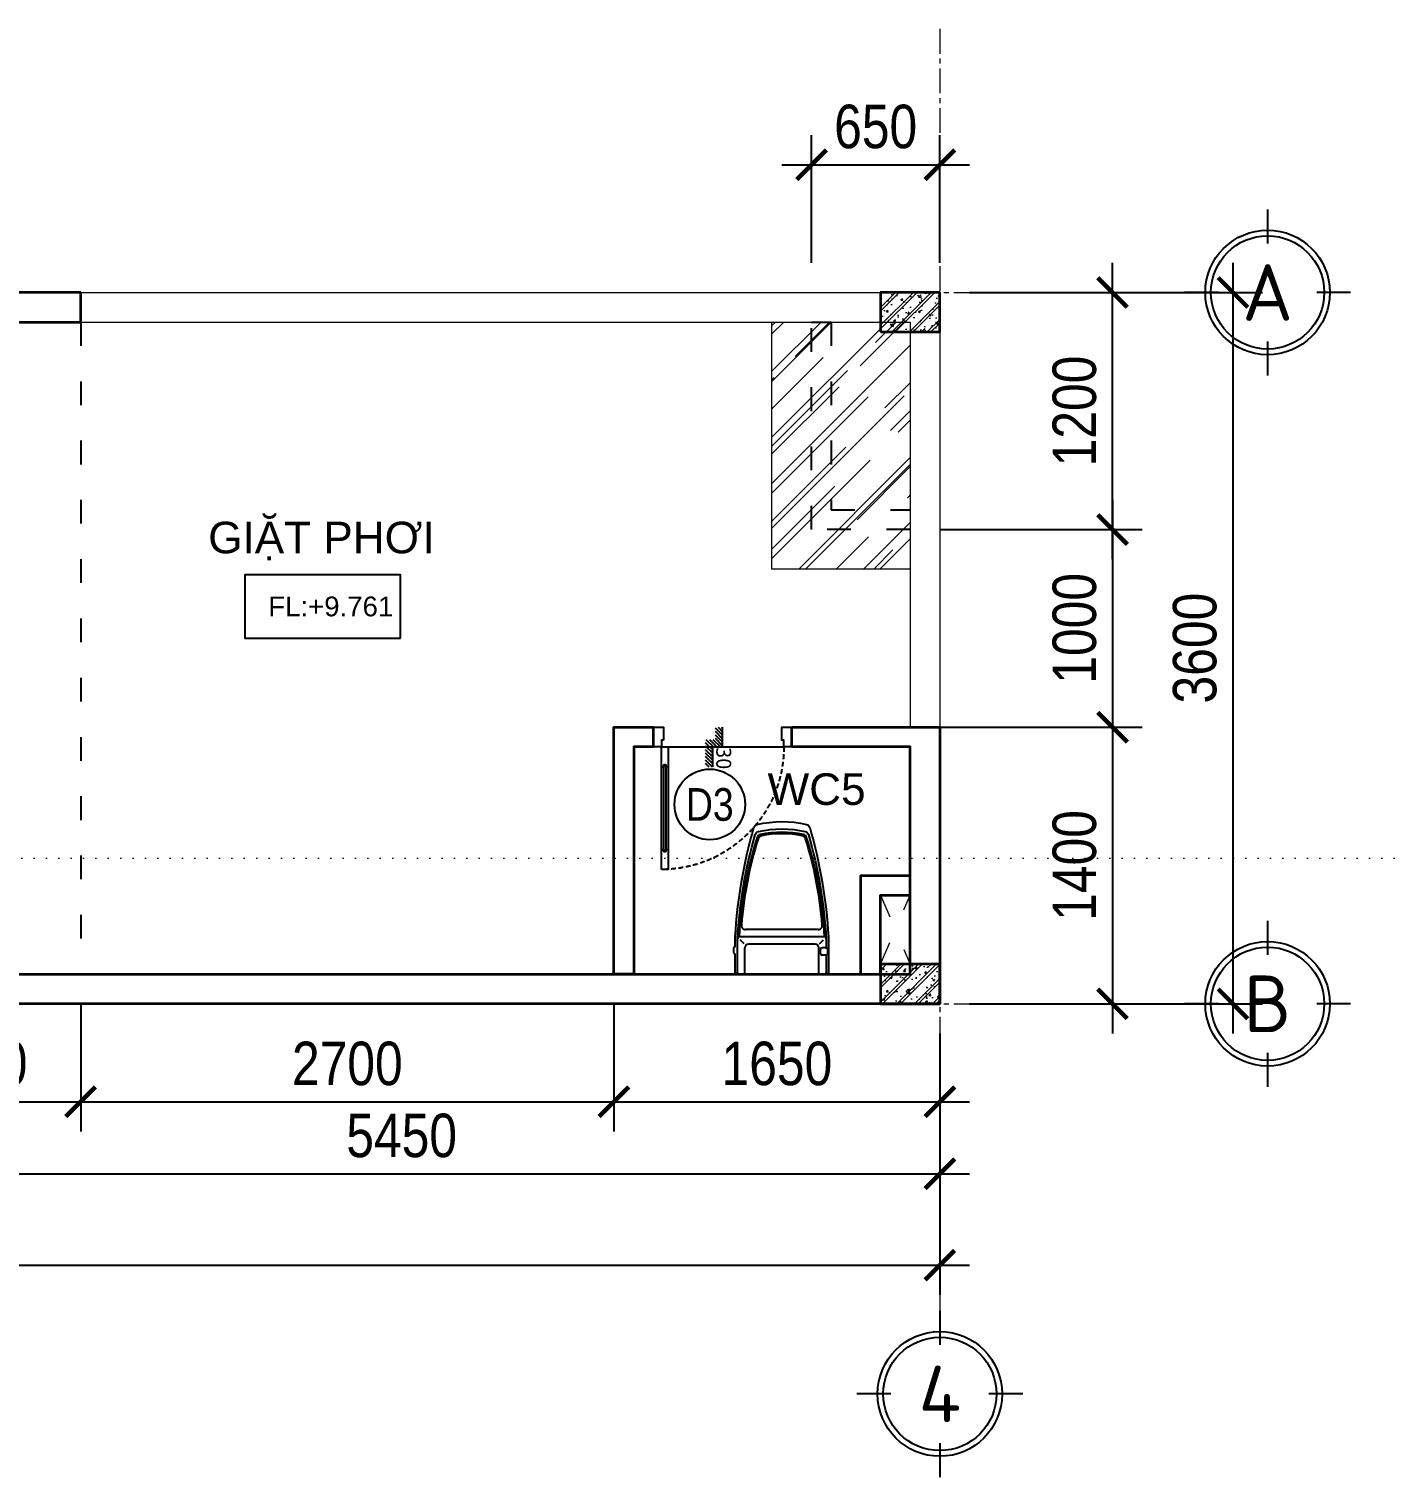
# Model space of a CAD drawing. Header units: inches. Extents: x 236662 to 497023, y -248575 to 81795.
# Drawn here: x 302632 to 309534, y -48059 to -40731 of the extents above; entities that cross this region are included whole.
import ezdxf
from ezdxf.enums import TextEntityAlignment as Align

# ---------------------------------------------------------------- set-up
doc = ezdxf.new("R2010")
doc.units = ezdxf.units.IN
doc.header["$LTSCALE"] = 10
doc.header["$MEASUREMENT"] = 0
for name, pattern in [('ACAD_ISO03W100', [30, 12, -18]), ('CENTER', [2, 1.25, -0.25, 0.25, -0.25]), ('CENTER2', [1.125, 0.75, -0.125, 0.125, -0.125]), ('DOT2', [0.125, 0, -0.125]), ('HIDDEN', [0.375, 0.25, -0.125])]:
    doc.linetypes.add(name, pattern=pattern)
for name, color, linetype in [('01. HP_TEXT', 9, 'Continuous'), ('04. HP_CUA', 153, 'Continuous'), ('07. HP_KY HIEU', 43, 'Continuous'), ('07. HP_KY HIEU @ 1', 43, 'Continuous'), ('08. HP_DIM', 118, 'Continuous'), ('10. HP_VAT DUNG 1', 144, 'Continuous'), ('12. HP_NET KHUAT', 25, 'ACAD_ISO03W100'), ('TEXT', 2, 'Continuous'), ('truc', 2, 'CENTER2')]:
    doc.layers.add(name, color=color, linetype=linetype)
for name, color, linetype, lineweight in [('02. HP_BE TONG', 1, 'Continuous', 35), ('03. HP_TUONG', 2, 'Continuous', 35), ('05. HP_TRUC', 251, 'CENTER', 5), ('06. HP_THAY 1', 134, 'Continuous', 15), ('06. HP_THAY 2', 147, 'Continuous', 13), ('09_HP_HATCH', 8, 'Continuous', 5), ('14. HP_OPENING', 250, 'ACAD_ISO03W100', 5), ('net-025', 3, 'Continuous', 25)]:
    doc.layers.add(name, color=color, linetype=linetype, lineweight=lineweight)
doc.styles.add('BAOANNOTE', font='arial.ttf', dxfattribs={"width": 0.8})
doc.styles.add('ISOCP50', font='isocpeur.ttf')
doc.styles.get("Standard").update_dxf_attribs({"font": 'arial.ttf'})
doc.styles.add('Tahoma', font='tahoma.ttf')
doc.styles.add('TEXT (none)', font='arial.ttf')
doc.styles.add('text2', font='VHELVCN.TTF')
doc.styles.add('TEXTS', font='VHELVCN.TTF')
doc.styles.add('TITLE', font='VHELVCN.TTF')
doc.dimstyles.new('AL-100', dxfattribs={"dimtxt": 220, "dimasz": 150, "dimexe": 150, "dimexo": 150, "dimgap": 80, "dimtad": 1, "dimdec": 0, "dimzin": 9, "dimtxsty": 'text2', "dimblk": 'ARCHTICK', "dimcen": 1, "dimdle": 150, "dimclrd": 256, "dimclre": 256, "dimclrt": 7, "dimadec": 0, "dimazin": 0, "dimtfac": 1, "dimtdec": 0, "dimtix": 1, "dimtmove": 2, "dimatfit": 3, "dimldrblk": 'ARCHTICK', "dimfxl": 1, "dimtolj": 1, "dimtzin": 0, "dimlwd": -1, "dimlwe": -1, "dimarcsym": 0})

# ---------------------------------------------------------------- blocks, each defined once
blk = doc.blocks.new('_ArchTick')
at = {"color": 0, "linetype": 'ByBlock', "const_width": 0.15}
blk.add_lwpolyline([(-0.5, -0.5), (0.5, 0.5)], dxfattribs=at)
blk = doc.blocks.new('*D129')
at = {"layer": '08. HP_DIM', "transparency": 16777216}
for p, q in [((301794.5, -45814), (301794.5, -46674)), ((307244.5, -45814), (307244.5, -46674)), ((301644.5, -46524), (307394.5, -46524))]:
    blk.add_line(p, q, dxfattribs=at)
at = {"layer": 'Defpoints', "color": 0, "transparency": 16777216}
for p in [(301794.5, -45664), (307244.5, -45664), (307244.5, -46524)]:
    blk.add_point(p, dxfattribs=at)
at = {"layer": '08. HP_DIM', "transparency": 16777216, "xscale": 150, "yscale": 150, "zscale": 150, "rotation": 180}
blk.add_blockref('_ArchTick', (301794.5, -46524), dxfattribs=at)
at = {"layer": '08. HP_DIM', "transparency": 16777216, "xscale": 150, "yscale": 150, "zscale": 150}
blk.add_blockref('_ArchTick', (307244.5, -46524), dxfattribs=at)
at = {"layer": '08. HP_DIM', "color": 7, "transparency": 16777216, "insert": (304519.5, -46331.7), "char_height": 220, "attachment_point": 5, "style": 'text2'}
blk.add_mtext('\\A1;5450', dxfattribs=at)
blk = doc.blocks.new('*D130')
at = {"layer": '08. HP_DIM', "transparency": 16777216}
for p, q in [((308119, -44114), (308119, -45814)), ((307394.5, -44264), (308269, -44264)), ((307394.5, -45664), (308269, -45664))]:
    blk.add_line(p, q, dxfattribs=at)
at = {"layer": 'Defpoints', "color": 0, "transparency": 16777216}
for p in [(307244.5, -44264), (307244.5, -45664), (308119, -45664)]:
    blk.add_point(p, dxfattribs=at)
at = {"layer": '08. HP_DIM', "transparency": 16777216, "xscale": 150, "yscale": 150, "zscale": 150}
for p, rotation in [((308119, -44264), 90), ((308119, -45664), 270)]:
    blk.add_blockref('_ArchTick', p, dxfattribs=dict(at, rotation=rotation))
at = {"layer": '08. HP_DIM', "color": 7, "transparency": 16777216, "insert": (307926.7, -44964), "char_height": 220, "attachment_point": 5, "rotation": 90, "style": 'text2'}
blk.add_mtext('\\A1;1400', dxfattribs=at)
blk = doc.blocks.new('*D132')
at = {"layer": '08. HP_DIM', "transparency": 16777216}
for p, q in [((292244.5, -45814), (292244.5, -47136.9)), ((307244.5, -45814), (307244.5, -47136.9)), ((292094.5, -46986.9), (307394.5, -46986.9))]:
    blk.add_line(p, q, dxfattribs=at)
at = {"layer": 'Defpoints', "color": 0, "transparency": 16777216}
for p in [(292244.5, -45664), (307244.5, -45664), (307244.5, -46986.9)]:
    blk.add_point(p, dxfattribs=at)
at = {"layer": '08. HP_DIM', "transparency": 16777216, "xscale": 150, "yscale": 150, "zscale": 150, "rotation": 180}
blk.add_blockref('_ArchTick', (292244.5, -46986.9), dxfattribs=at)
at = {"layer": '08. HP_DIM', "transparency": 16777216, "xscale": 150, "yscale": 150, "zscale": 150}
blk.add_blockref('_ArchTick', (307244.5, -46986.9), dxfattribs=at)
at = {"layer": '08. HP_DIM', "color": 7, "transparency": 16777216, "insert": (299244.5, -46794.5), "char_height": 220, "attachment_point": 5, "style": 'text2'}
blk.add_mtext('\\A1;15000', dxfattribs=at)
blk = doc.blocks.new('*D144')
at = {"layer": '08. HP_DIM', "transparency": 16777216}
for p, q in [((302894.5, -45664), (302894.5, -46309.7)), ((301794.5, -45814), (301794.5, -46309.7)), ((301644.5, -46159.7), (303044.5, -46159.7))]:
    blk.add_line(p, q, dxfattribs=at)
at = {"layer": 'Defpoints', "color": 0, "transparency": 16777216}
for p in [(302894.5, -45514), (301794.5, -45664), (302894.5, -46159.7)]:
    blk.add_point(p, dxfattribs=at)
at = {"layer": '08. HP_DIM', "transparency": 16777216, "xscale": 150, "yscale": 150, "zscale": 150, "rotation": 180}
blk.add_blockref('_ArchTick', (301794.5, -46159.7), dxfattribs=at)
at = {"layer": '08. HP_DIM', "transparency": 16777216, "xscale": 150, "yscale": 150, "zscale": 150}
blk.add_blockref('_ArchTick', (302894.5, -46159.7), dxfattribs=at)
at = {"layer": '08. HP_DIM', "color": 7, "transparency": 16777216, "insert": (302344.5, -45967.3), "char_height": 220, "attachment_point": 5, "style": 'text2'}
blk.add_mtext('\\A1;1100', dxfattribs=at)
blk = doc.blocks.new('*D145')
at = {"layer": '08. HP_DIM', "transparency": 16777216}
for p, q in [((305594.5, -45664), (305594.5, -46309.7)), ((307244.5, -45814), (307244.5, -46309.7)), ((305444.5, -46159.7), (307394.5, -46159.7))]:
    blk.add_line(p, q, dxfattribs=at)
at = {"layer": 'Defpoints', "color": 0, "transparency": 16777216}
for p in [(305594.5, -45514), (307244.5, -45664), (307244.5, -46159.7)]:
    blk.add_point(p, dxfattribs=at)
at = {"layer": '08. HP_DIM', "transparency": 16777216, "xscale": 150, "yscale": 150, "zscale": 150, "rotation": 180}
blk.add_blockref('_ArchTick', (305594.5, -46159.7), dxfattribs=at)
at = {"layer": '08. HP_DIM', "transparency": 16777216, "xscale": 150, "yscale": 150, "zscale": 150}
blk.add_blockref('_ArchTick', (307244.5, -46159.7), dxfattribs=at)
at = {"layer": '08. HP_DIM', "color": 7, "transparency": 16777216, "insert": (306419.5, -45967.3), "char_height": 220, "attachment_point": 5, "style": 'text2'}
blk.add_mtext('\\A1;1650', dxfattribs=at)
blk = doc.blocks.new('*D131')
at = {"layer": '08. HP_DIM', "transparency": 16777216}
for p, q in [((308119, -43414), (308119, -41914)), ((307394.5, -42064), (308269, -42064)), ((307244.5, -43264), (308269, -43264))]:
    blk.add_line(p, q, dxfattribs=at)
at = {"layer": 'Defpoints', "color": 0, "transparency": 16777216}
for p in [(307244.5, -42064), (308119, -42064), (307094.5, -43264)]:
    blk.add_point(p, dxfattribs=at)
at = {"layer": '08. HP_DIM', "transparency": 16777216, "xscale": 150, "yscale": 150, "zscale": 150}
for p, rotation in [((308119, -42064), 90), ((308119, -43264), 270)]:
    blk.add_blockref('_ArchTick', p, dxfattribs=dict(at, rotation=rotation))
at = {"layer": '08. HP_DIM', "color": 7, "transparency": 16777216, "insert": (307926.7, -42664), "char_height": 220, "attachment_point": 5, "rotation": 90, "style": 'text2'}
blk.add_mtext('\\A1;1200', dxfattribs=at)
blk = doc.blocks.new('grid test1')
at = {"ltscale": 20}
for p, q in [((0, 440), (0, 260)), ((-260, 0), (-440, 0)), ((440, 0), (260, 0)), ((0, -260), (0, -440))]:
    blk.add_line(p, q, dxfattribs=at)
at = {"color": 251, "ltscale": 20, "true_color": 0x636466}
for radius in [330, 300]:
    blk.add_circle((0, 0), radius, dxfattribs=at)
at = {"layer": '01. HP_TEXT', "color": 2, "ltscale": 20, "true_color": 0xf1eb1f, "style": 'ISOCP50'}
blk.add_attdef('GRID', text='', height=300, dxfattribs=at).set_placement((-36.9, 0.3), align=Align.MIDDLE_CENTER)
blk = doc.blocks.new('zcsadsdasd3')
at = {"layer": '05. HP_TRUC', "ltscale": 10}
for p, q in [((0, 4933.4), (0, -1554.2)), ((-15929.6, 3600), (1239.1, 3600)), ((-15929.6, 0), (1239.1, 0))]:
    blk.add_line(p, q, dxfattribs=at)
at = {"layer": '07. HP_KY HIEU @ 1', "ltscale": 20}
ref = blk.add_blockref('grid test1', (1659.5, 3600), dxfattribs=dict(at, xscale=0.9555000001564621, yscale=0.9555000001564621, zscale=0.9555000001564621))
ref.add_attrib('GRID', 'A', dxfattribs={"layer": 'TEXT', "ltscale": 20, "height": 286.6, "style": 'ISOCP50'}).set_placement((1659.5, 3600), align=Align.MIDDLE_CENTER)
ref = blk.add_blockref('grid test1', (1659.5, 0), dxfattribs=dict(at, xscale=0.9555000001564621, yscale=0.9555000001564621, zscale=0.9555000001564621))
ref.add_attrib('GRID', 'B', dxfattribs={"layer": 'TEXT', "ltscale": 20, "height": 286.6, "style": 'ISOCP50'}).set_placement((1659.5, 0), align=Align.MIDDLE_CENTER)
ref = blk.add_blockref('grid test1', (0, -1974.6), dxfattribs=dict(at, xscale=0.9555000001564621, yscale=0.9555000001564621, zscale=0.9555000001564621))
ref.add_attrib('GRID', '4', dxfattribs={"layer": 'TEXT', "ltscale": 20, "height": 286.6, "style": 'ISOCP50'}).set_placement((0, -1974.6), align=Align.MIDDLE_CENTER)
blk = doc.blocks.new('*D149')
at = {"layer": '08. HP_DIM', "transparency": 16777216}
for p, q in [((308119, -43114), (308119, -44414)), ((307244.5, -43264), (308269, -43264)), ((307244.5, -44264), (308269, -44264))]:
    blk.add_line(p, q, dxfattribs=at)
at = {"layer": 'Defpoints', "color": 0, "transparency": 16777216}
for p in [(307094.5, -43264), (307094.5, -44264), (308119, -44264)]:
    blk.add_point(p, dxfattribs=at)
at = {"layer": '08. HP_DIM', "transparency": 16777216, "xscale": 150, "yscale": 150, "zscale": 150}
for p, rotation in [((308119, -43264), 90), ((308119, -44264), 270)]:
    blk.add_blockref('_ArchTick', p, dxfattribs=dict(at, rotation=rotation))
at = {"layer": '08. HP_DIM', "color": 7, "transparency": 16777216, "insert": (307926.7, -43764), "char_height": 220, "attachment_point": 5, "rotation": 90, "style": 'text2'}
blk.add_mtext('\\A1;1000', dxfattribs=at)
blk = doc.blocks.new('*D150')
at = {"layer": '08. HP_DIM', "transparency": 16777216}
for p, q in [((306594.5, -41914), (306594.5, -41267.8)), ((307244.5, -41914), (307244.5, -41267.8)), ((306444.5, -41417.8), (307394.5, -41417.8))]:
    blk.add_line(p, q, dxfattribs=at)
at = {"layer": 'Defpoints', "color": 0, "transparency": 16777216}
for p in [(307244.5, -41417.8), (306594.5, -42064), (307244.5, -42064)]:
    blk.add_point(p, dxfattribs=at)
at = {"layer": '08. HP_DIM', "transparency": 16777216, "xscale": 150, "yscale": 150, "zscale": 150, "rotation": 180}
blk.add_blockref('_ArchTick', (306594.5, -41417.8), dxfattribs=at)
at = {"layer": '08. HP_DIM', "transparency": 16777216, "xscale": 150, "yscale": 150, "zscale": 150}
blk.add_blockref('_ArchTick', (307244.5, -41417.8), dxfattribs=at)
at = {"layer": '08. HP_DIM', "color": 7, "transparency": 16777216, "insert": (306919.5, -41225.5), "char_height": 220, "attachment_point": 5, "style": 'text2'}
blk.add_mtext('\\A1;650', dxfattribs=at)
blk = doc.blocks.new('*D302')
at = {"layer": '08. HP_DIM', "transparency": 16777216}
for p, q in [((302894.5, -45664), (302894.5, -46309.7)), ((305594.5, -45664), (305594.5, -46309.7)), ((302744.5, -46159.7), (305744.5, -46159.7))]:
    blk.add_line(p, q, dxfattribs=at)
at = {"layer": 'Defpoints', "color": 0, "transparency": 16777216}
for p in [(302894.5, -45514), (305594.5, -45514), (305594.5, -46159.7)]:
    blk.add_point(p, dxfattribs=at)
at = {"layer": '08. HP_DIM', "transparency": 16777216, "xscale": 150, "yscale": 150, "zscale": 150, "rotation": 180}
blk.add_blockref('_ArchTick', (302894.5, -46159.7), dxfattribs=at)
at = {"layer": '08. HP_DIM', "transparency": 16777216, "xscale": 150, "yscale": 150, "zscale": 150}
blk.add_blockref('_ArchTick', (305594.5, -46159.7), dxfattribs=at)
at = {"layer": '08. HP_DIM', "color": 7, "transparency": 16777216, "insert": (304244.5, -45967.3), "char_height": 220, "attachment_point": 5, "style": 'text2'}
blk.add_mtext('\\A1;2700', dxfattribs=at)
blk = doc.blocks.new('ádasdzz')
at = {"layer": 'truc', "color": 2, "linetype": 'DOT2', "lineweight": 5, "ltscale": 50}
blk.add_lwpolyline([(450.4, -644.4), (6833.8, -644.4), (6833.8, -2300.2), (21309.6, -2300.2)], dxfattribs=at)
blk = doc.blocks.new('Level mark - Plan 2')
blk.add_lwpolyline([(12.525, 0.4), (12.525, 3.6), (4.642, 3.6), (4.642, 0.4)], close=True)
at = {"style": 'BAOANNOTE', "flags": 8}
blk.add_attdef('FL%%P0.000', text='', height=2, dxfattribs=at).set_placement((9, 2), align=Align.MIDDLE_CENTER)
blk = doc.blocks.new('*D1332')
at = {"layer": '08. HP_DIM', "transparency": 16777216}
for p, q in [((-5450, -3750), (-5450, -4610.1)), ((0, -3750), (0, -4610.1)), ((-5600, -4460.1), (150, -4460.1))]:
    blk.add_line(p, q, dxfattribs=at)
at = {"layer": 'Defpoints', "color": 0, "transparency": 16777216}
for p in [(-5450, -3600), (0, -3600), (0, -4460.1)]:
    blk.add_point(p, dxfattribs=at)
at = {"layer": '08. HP_DIM', "transparency": 16777216, "xscale": 150, "yscale": 150, "zscale": 150, "rotation": 180}
blk.add_blockref('_ArchTick', (-5450, -4460.1), dxfattribs=at)
at = {"layer": '08. HP_DIM', "transparency": 16777216, "xscale": 150, "yscale": 150, "zscale": 150}
blk.add_blockref('_ArchTick', (0, -4460.1), dxfattribs=at)
at = {"layer": '08. HP_DIM', "color": 7, "transparency": 16777216, "insert": (-2725, -4267.7), "char_height": 220, "attachment_point": 5, "style": 'text2'}
blk.add_mtext('\\A1;5450', dxfattribs=at)
blk = doc.blocks.new('*D1333')
at = {"layer": '08. HP_DIM', "transparency": 16777216}
for p, q in [((-15000, -3750), (-15000, -5072.9)), ((0, -3750), (0, -5072.9)), ((-15150, -4922.9), (150, -4922.9))]:
    blk.add_line(p, q, dxfattribs=at)
at = {"layer": 'Defpoints', "color": 0, "transparency": 16777216}
for p in [(-15000, -3600), (0, -3600), (0, -4922.9)]:
    blk.add_point(p, dxfattribs=at)
at = {"layer": '08. HP_DIM', "transparency": 16777216, "xscale": 150, "yscale": 150, "zscale": 150, "rotation": 180}
blk.add_blockref('_ArchTick', (-15000, -4922.9), dxfattribs=at)
at = {"layer": '08. HP_DIM', "transparency": 16777216, "xscale": 150, "yscale": 150, "zscale": 150}
blk.add_blockref('_ArchTick', (0, -4922.9), dxfattribs=at)
at = {"layer": '08. HP_DIM', "color": 7, "transparency": 16777216, "insert": (-8000, -4730.6), "char_height": 220, "attachment_point": 5, "style": 'text2'}
blk.add_mtext('\\A1;15000', dxfattribs=at)
blk = doc.blocks.new('COT')
at = {"layer": '09_HP_HATCH'}
h = blk.add_hatch(dxfattribs=at)
h.set_pattern_fill('CHAU-01', color=256, scale=15, pattern_type=2)
h.set_pattern_definition([(50, (-55276.965, -37444.2), (107.58903, -9.41282), [11.25, -123.75]), (355, (-55276.97, -37444.2), (-20.8127, 112.82882), [9, -99]), (100.4514, (-55268, -37444.99), (86.7764, 103.41593), [9.56103, -105.17132]), (46.1842, (-55276.97, -37414.2), (160.08616, -24.82785), [16.875, -185.625]), (96.6356, (-55263.62, -37416.27), (140.1994, 146.11768), [14.34154, -157.75695]), (351.1842, (-55276.97, -37414.2), (140.1993, 146.1178), [13.5, -148.5]), (21, (-55261.965, -37421.7), (89.53606, -60.39283), [11.25, -123.75]), (326, (-55261.97, -37421.7), (36.4973, 108.7725), [9, -99]), (71.4514, (-55254.5, -37426.73), (126.0334, 48.37957), [9.56103, -105.17132]), (37.5, (-55276.965, -37444.2), (1.823978, 49.934078), [0, -97.8, 0, -100.5, 0, -99.375]), (7.5, (-55276.965, -37444.2), (39.46043, 59.161757), [0, -57.3, 0, -95.55, 0, -37.875]), (327.5, (-55310.415, -37444.2), (80.073365, -3.38323), [0, -37.5, 0, -117, 0, -155.25]), (317.5, (-55325.415, -37444.2), (87.477925, 15.01575), [0, -48.75, 0, -77.7, 0, -110.25]), (45, (-55276.965, -37444.2), (-45.07806, 45.07806), []), (45, (-55276.965, -37425.827), (-45.07806, 45.07806), [])])
h.paths.add_polyline_path([(0, -200), (300, -200), (300, 0), (0, 0)])
at = {"layer": '02. HP_BE TONG'}
blk.add_lwpolyline([(0, -200), (300, -200), (300, 0), (0, 0)], close=True, dxfattribs=at)
blk = doc.blocks.new('ádasdwdczxzc')
at = {"layer": '03. HP_TUONG'}
for p in [(-300, 3600), (-300, 200)]:
    blk.add_blockref('COT', p, dxfattribs=at)
blk = doc.blocks.new('*D1335')
at = {"layer": '08. HP_DIM', "transparency": 16777216}
for p, q in [((1483.9, 150), (1483.9, -3750)), ((150, 0), (1633.9, 0)), ((150, -3600), (1633.9, -3600))]:
    blk.add_line(p, q, dxfattribs=at)
at = {"layer": 'Defpoints', "color": 0, "transparency": 16777216}
for p in [(0, 0), (0, -3600), (1483.9, -3600)]:
    blk.add_point(p, dxfattribs=at)
at = {"layer": '08. HP_DIM', "transparency": 16777216, "xscale": 150, "yscale": 150, "zscale": 150}
for p, rotation in [((1483.9, 0), 90), ((1483.9, -3600), 270)]:
    blk.add_blockref('_ArchTick', p, dxfattribs=dict(at, rotation=rotation))
at = {"layer": '08. HP_DIM', "color": 7, "transparency": 16777216, "insert": (1291.5, -1800), "char_height": 220, "attachment_point": 5, "rotation": 90, "style": 'text2'}
blk.add_mtext('\\A1;3600', dxfattribs=at)
blk = doc.blocks.new('Step Symbol - Metric')
h = blk.add_hatch()
h.set_pattern_fill('_USER', color=0, angle=45, style=0, pattern_type=0)
h.set_pattern_definition([(45, (0, 4), (-0.70711, 0.70711), [])])
h.paths.add_polyline_path([(8, 0), (8, -3), (-3, -3), (-3, 1), (-8, 1), (-8, 4), (0, 4), (0, 0)])
at = {"color": 0}
blk.add_lwpolyline([(8, 0), (0, 0), (0, 4), (-8, 4)], dxfattribs=at)
blk.add_attdef('Step', (2, 2), '', height=3, dxfattribs=at)
blk = doc.blocks.new('FDGGDFGDFGDFGFD')
at = {"color": 252}
for p, q in [((-127.4, 212.8), (-127.4, 193.9)), ((-92.3, 212.8), (-92.3, 193.9)), ((-215.1, 175), (-215.1, -175)), ((-180, 204.7), (-180, -204.7)), ((-146.7, 181.8), (-165.9, 201)), ((-144.9, 160.6), (-144.9, -160.6)), ((0, 178.6), (-126.9, 178.6)), ((-100.4, 185.8), (-119.3, 185.8)), ((-146.7, -181.8), (-165.9, -201)), ((0, -178.6), (-126.9, -178.6))]:
    blk.add_line(p, q, dxfattribs=at)
blk.add_lwpolyline([(-100.4, 220.9, -0.381966), (-92.3, 213.7), (-9, 213.7, -0.414214), (0, 204.7), (0, -204.7, -0.414214), (-9, -213.7), (-171, -213.7, -0.056436), (-673.2, -128.2, -0.271858), (-687.3, -113.3, -0.114547), (-687.2, 113.4, -0.271578), (-673, 128.2, -0.056423), (-171, 213.7), (-127.3, 213.7, -0.381966), (-119.3, 220.9)], format="xyb", close=True, dxfattribs=at)
blk.add_lwpolyline([(-237, 195.2), (-237, 195.2)], close=True, dxfattribs=at)
for centre, radius, start, end in [((-171, 204.7), 9, 90, 180), ((-85, -1683.8), 1892.3, 92.87428, 107.65536), ((-85, -1683.8), 1885.1, 94.62454, 107.52765), ((-235.4, 175), 20.3, 0, 94.62462), ((-126.9, 160.6), 18, 90, 180), ((-119.3, 193.9), 8.1, 180, 270), ((-100.4, 193.9), 8.1, 270, 0), ((-201.2, 0), 482.8, 167.50587, 192.49413), ((-195.6, -0.6), 481.2, 168.10049, 191.73735), ((-652.8, 100.1), 20.3, 107.65536, 167.50587), ((-646.6, 94.5), 20.3, 107.52765, 168.10049), ((-652.8, -100.1), 20.3, 192.49413, 252.34464), ((-646.9, -94.4), 20.3, 191.73735, 252.46396), ((-85, 1683.8), 1892.3, 252.34464, 267.12572), ((-85, 1683.8), 1885.1, 252.46396, 265.37538), ((-235.4, -175), 20.3, 265.37538, 0), ((-171, -204.7), 9, 180, 270), ((-126.9, -160.6), 18, 180, 270)]:
    blk.add_arc(centre, radius, start, end, dxfattribs=at)
blk = doc.blocks.new('xi bet')
blk.add_lwpolyline([(-4710337.2, 6048009.8), (-4710167.1, 6048009.8, 0.414214), (-4710157.7, 6048019.2), (-4710157.7, 6048449.2, 0.414214), (-4710167.1, 6048458.6), (-4710254.6, 6048458.6, 0.381966), (-4710263.1, 6048466.2), (-4710282.9, 6048466.2, 0.381966), (-4710291.4, 6048458.6), (-4710337.2, 6048458.6, 0.056423), (-4710864.4, 6048368.9, 0.271578), (-4710879.2, 6048353.2, 0.114547), (-4710879.3, 6048115.2, 0.271858), (-4710864.5, 6048099.6, 0.056436)], format="xyb", close=True)
at = {"linetype": 'Continuous', "xscale": -1, "rotation": 180}
blk.add_blockref('FDGGDFGDFGDFGFD', (-4710157.7, 6048234.2), dxfattribs=at)
blk = doc.blocks.new('NOITHAT TANG 4')
at = {"layer": '10. HP_VAT DUNG 1', "extrusion": (0, 0, -1), "xscale": 1.049999999813735, "yscale": 1.049999999813735, "zscale": -1.049999999813735, "rotation": 270}
blk.add_blockref('xi bet', (-6349845.9, -4945515.6), dxfattribs=at)
blk = doc.blocks.new('*U33')
at = {"ltscale": 100}
for p, q in [((40, 620), (40, 200)), ((75, 200), (75, 620))]:
    blk.add_line(p, q, dxfattribs=at)
at = {"color": 8, "ltscale": 100}
blk.add_line((40, 100), (660, 100), dxfattribs=at)
at = {"ltscale": 100}
for points in [[(40, 720), (40, 620), (52.5, 620), (52.5, 630), (62.5, 630), (62.5, 620), (75, 620), (75, 720)], [(62.5, 200), (62.5, 190), (52.5, 190), (52.5, 200), (40, 200), (40, 100), (75, 100), (75, 200)], [(50, 65), (40, 65), (40, 100), (0, 100), (0, 0), (50, 0)], [(700, 100), (660, 100), (660, 65), (650, 65), (650, 0), (700, 0)]]:
    blk.add_lwpolyline(points, close=True, dxfattribs=at)
at = {"color": 8, "ltscale": 100}
blk.add_lwpolyline([(62.5, 630), (52.5, 630), (52.5, 190), (62.5, 190)], close=True, dxfattribs=at)
at = {"color": 8, "linetype": 'HIDDEN', "ltscale": 10}
blk.add_arc((40, 100), 620, 360, 90, dxfattribs=at)
blk = doc.blocks.new('CUA TANG 4')
at = {"layer": '04. HP_CUA', "xscale": -1, "rotation": 180}
blk.add_blockref('*U33', (13550, -2200), dxfattribs=at)
blk = doc.blocks.new('KH-CUA')
at = {"ltscale": 50}
blk.add_circle((0, 0), 162.5, dxfattribs=at)
at = {"layer": 'TEXT', "ltscale": 50, "style": 'TEXTS'}
for tag, p, height in [('Ñ', (-91, -60.8), 150), ('1', (33.4, -100.8), 80)]:
    blk.add_attdef(tag, p, '', height=height, dxfattribs=at)
blk = doc.blocks.new('mb tang 4')
at = {"layer": '09_HP_HATCH'}
h = blk.add_hatch(dxfattribs=at)
h.set_pattern_fill('AR-RROOF', color=256, scale=200, angle=45)
h.set_pattern_definition([(45, (-119701.9, -32749.67), (169.70563, 452.54834), [3000, -400, 1000, -200]), (45, (-119584.52, -32490.87), (-329.51176, 46.66905), [600, -66, 1200, -150]), (45, (-119751.4, -32558.75), (640.63874, 830.14336), [1600, -280, 800, -200])])
h.paths.add_polyline_path([(-150, -150), (-150, -1400), (-850, -1400), (-850, -150)])
at = {"layer": '03. HP_TUONG'}
for p, q in [((-1450, -2300), (-1450, -2200)), ((-750, -2300), (-750, -2200))]:
    blk.add_line(p, q, dxfattribs=at)
blk.add_lwpolyline([(-4350, 0), (-15000, 0), (-15000, -1000), (-14900, -1000), (-14900, -150), (-4350, -150)], close=True, dxfattribs=at)
for points in [[(-750, -2200), (0, -2200), (0, -3600), (-15000, -3600), (-15000, -3450), (-14850, -3450), (-14850, -3450), (-150, -3450), (-150, -2300), (-750, -2300)], [(-1550, -2300), (-1550, -2300), (-1550, -2300), (-1550, -3450), (-1650, -3450), (-1650, -2200), (-1450, -2200)], [(-1450, -2300), (-1550, -2300)], [(-400, -3450), (-400, -2950), (-150, -2950)], [(-300, -3450), (-300, -3050), (-150, -3050)]]:
    blk.add_lwpolyline(points, dxfattribs=at)
at = {"layer": '06. HP_THAY 1'}
for points in [[(-4350, 0), (0, 0), (0, -2200)], [(-4350, -150), (-150, -150), (-150, -2200)]]:
    blk.add_lwpolyline(points, dxfattribs=at)
at = {"layer": '06. HP_THAY 2'}
blk.add_line((-750, -2300), (-1450, -2300), dxfattribs=at)
blk.add_lwpolyline([(-850, -150), (-150, -150), (-150, -1400), (-850, -1400)], close=True, dxfattribs=at)
at = {"layer": '12. HP_NET KHUAT'}
blk.add_line((-4350, -150), (-4350, -3450), dxfattribs=at)
blk.add_lwpolyline([(-150, -1200), (-650, -1200), (-650, -150), (-550, -150), (-550, -1100), (-150, -1100)], dxfattribs=at)
at = {"layer": '14. HP_OPENING'}
for p, q in [((-300, -3050), (-150, -3400)), ((-300, -3400), (-150, -3050))]:
    blk.add_line(p, q, dxfattribs=at)
ref = blk.add_blockref('Level mark - Plan 2', (-3984, -1789.1), dxfattribs=dict(xscale=100, yscale=100, zscale=100))
ref.add_attrib('FL%%P0.000', 'FL:+9.761', dxfattribs={"height": 100, "style": 'BAOANNOTE'}).set_placement((-3084, -1589.1), align=Align.MIDDLE_CENTER)
at = {"layer": '07. HP_KY HIEU @ 1'}
ref = blk.add_blockref('Step Symbol - Metric', (-1150, -2300), dxfattribs=dict(at, xscale=12.5, yscale=12.5, zscale=12.5, rotation=270))
ref.add_attrib('Step', '30', (-1131.6, -2301), dxfattribs={"layer": '0', "color": 7, "height": 75, "rotation": 270, "style": 'Tahoma'})
at = {"layer": '08. HP_DIM'}
blk.add_blockref('ádasdwdczxzc', (0, -3600), dxfattribs=at)
at = {"layer": '01. HP_TEXT', "style": 'TEXT (none)'}
for s, p in [('GIẶT PHƠI ', (-3704.5, -1320.2)), ('WC5', (-872.2, -2593.5))]:
    blk.add_text(s, height=159.88, dxfattribs=at).set_placement(p)
at = {"layer": '08. HP_DIM'}
dim = blk.add_linear_dim(base=(1483.9, -3600), p1=(0, 0), p2=(0, -3600), angle=90, dimstyle='AL-100', dxfattribs=at)
dim.commit()
dim.dimension.update_dxf_attribs({"geometry": '*D1335', "text_midpoint": (1291.5, -1800)})
dim = blk.add_linear_dim(base=(0, -4922.9), p1=(-15000, -3600), p2=(0, -3600), dimstyle='AL-100', dxfattribs=at)
dim.commit()
dim.dimension.update_dxf_attribs({"geometry": '*D1333', "text_midpoint": (-8000, -4730.6), "dimtype": 128})
dim = blk.add_linear_dim(base=(0, -4460.1), p1=(-5450, -3600), p2=(0, -3600), dimstyle='AL-100', dxfattribs=at)
dim.commit()
dim.dimension.update_dxf_attribs({"geometry": '*D1332', "text_midpoint": (-2725, -4267.7)})

msp = doc.modelspace()

# ---------------------------------------------------------------- block references
msp.add_blockref('mb tang 4', (307244.5, -42064))
at = {"layer": '07. HP_KY HIEU'}
msp.add_blockref('ádasdzz', (288438.1, -42626, -6.3), dxfattribs=at)
at = {"layer": '08. HP_DIM'}
msp.add_blockref('zcsadsdasd3', (307244.5, -45664), dxfattribs=at)

# ---------------------------------------------------------------- dimensions: what is measured, and where the dimension line sits
for base, p1, p2, picture, middle in [((307244.5, -41417.8), (306594.5, -42064), (307244.5, -42064), '*D150', (306919.5, -41225.5)), ((302894.5, -46159.7), (301794.5, -45664), (302894.5, -45514), '*D144', (302344.5, -45967.3)), ((305594.5, -46159.7), (302894.5, -45514), (305594.5, -45514), '*D302', (304244.5, -45967.3)), ((307244.5, -46159.7), (305594.5, -45514), (307244.5, -45664), '*D145', (306419.5, -45967.3)), ((307244.5, -46524), (301794.5, -45664), (307244.5, -45664), '*D129', (304519.5, -46331.7))]:
    dim = msp.add_linear_dim(base=base, p1=p1, p2=p2, dimstyle='AL-100', dxfattribs=at)
    dim.commit()
    dim.dimension.update_dxf_attribs({"geometry": picture, "text_midpoint": middle})
for base, p1, p2, picture, middle in [((308119, -42064), (307094.5, -43264), (307244.5, -42064), '*D131', (307926.7, -42664)), ((308119, -44264), (307094.5, -43264), (307094.5, -44264), '*D149', (307926.7, -43764)), ((308119, -45664), (307244.5, -44264), (307244.5, -45664), '*D130', (307926.7, -44964))]:
    dim = msp.add_linear_dim(base=base, p1=p1, p2=p2, angle=90, dimstyle='AL-100', dxfattribs=at)
    dim.commit()
    dim.dimension.update_dxf_attribs({"geometry": picture, "text_midpoint": middle})
dim = msp.add_linear_dim(base=(307244.5, -46986.9), p1=(292244.5, -45664), p2=(307244.5, -45664), dimstyle='AL-100', dxfattribs=at)
dim.commit()
dim.dimension.update_dxf_attribs({"geometry": '*D132', "text_midpoint": (299244.5, -46794.5), "dimtype": 160})

# ---------------------------------------------------------------- next in the draw order: block references
msp.add_blockref('NOITHAT TANG 4', (307244.5, -45664), dxfattribs=at)

# ---------------------------------------------------------------- next in the draw order: block references
at = {"layer": '07. HP_KY HIEU'}
ref = msp.add_blockref('KH-CUA', (306079.7, -44655), dxfattribs=dict(at, xscale=1.1, yscale=1.1, zscale=1.1))
ref.add_attrib('ENTER', 'D3', dxfattribs={"layer": 'net-025', "color": 0, "height": 165, "style": 'TITLE'}).set_placement((306079.7, -44655), align=Align.MIDDLE)
at = {"layer": '08. HP_DIM'}
msp.add_blockref('CUA TANG 4', (292244.5, -42064), dxfattribs=at)

doc.saveas('drawing.dxf')
